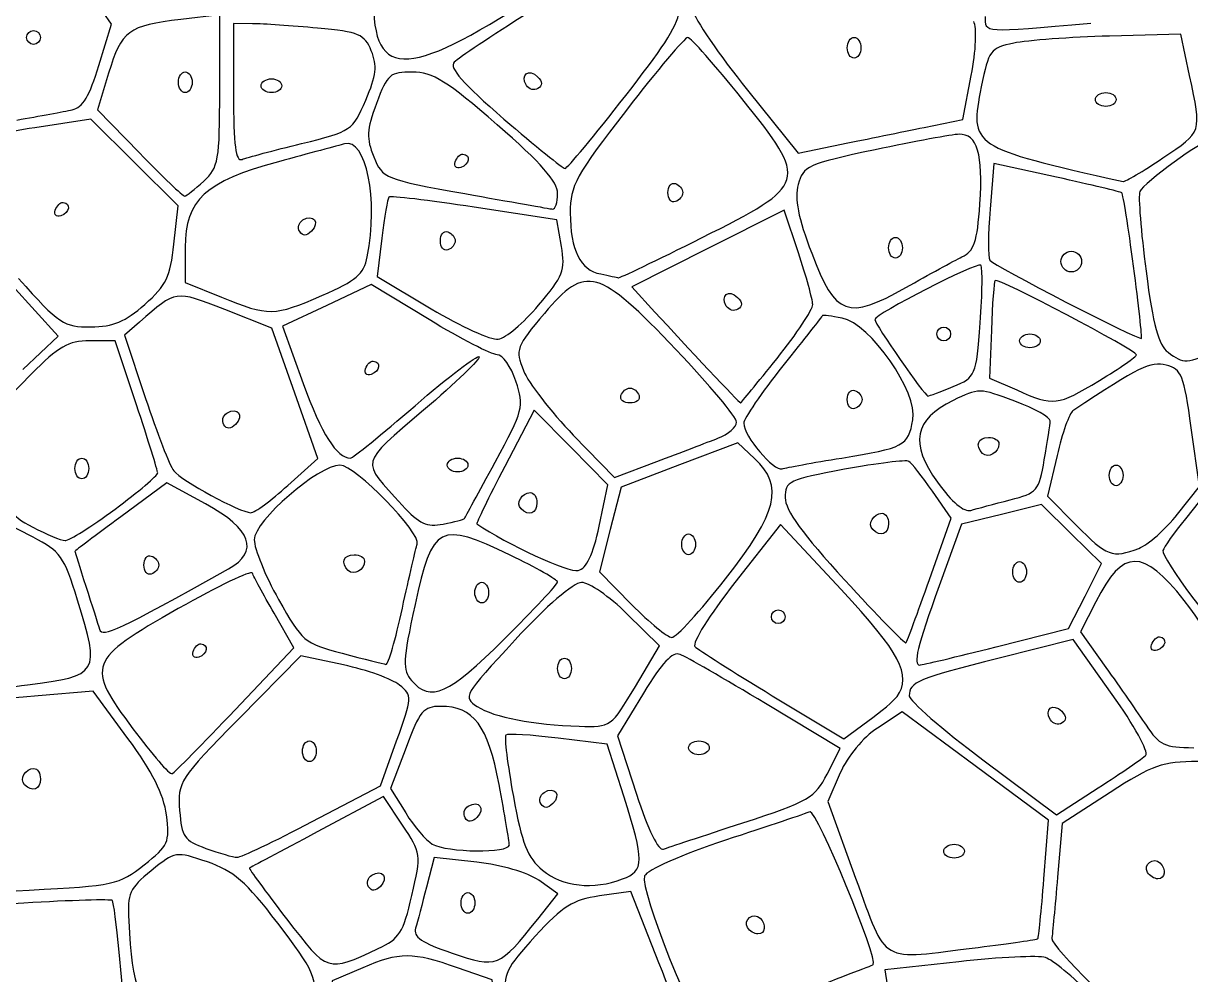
# Model space of a CAD drawing. Extents: x 1 to 601, y -4 to 449.
# Drawn here: x 191.8 to 318.7, y 111.7 to 215.2 of the extents above; entities that cross this region are included whole.
import ezdxf

# ---------------------------------------------------------------- set-up
doc = ezdxf.new("R2010")
doc.units = 0
doc.layers.get('0').update_dxf_attribs({"linetype": 'CONTINUOUS'})

msp = doc.modelspace()

# ---------------------------------------------------------------- linework, layer by layer
at = {"color": 7}
for points in [[(199.98891, 210.584902), (201.349725, 215.079352), (199.557345, 217.695165)], [(213.12597, 207.85803), (213.12597, 216.08055), (208.90185, 215.584088)], [(216.68847, 215.118697), (214.62597, 215.123947), (214.62597, 207.56145)], [(318.611917, 209.49903), (317.663317, 213.99903), (309.921105, 213.779333)], [(201.044595, 209.740785), (199.838227, 205.74903), (204.397935, 201.06153)], [(289.73553, 203.839545), (293.970082, 204.698018), (294.87093, 209.472338)], [(270.51627, 207.907898), (276.040762, 201.03933), (280.77087, 202.010205)], [(208.151123, 191.15718), (208.602795, 195.315337), (203.850465, 200.02542), (199.098143, 204.735502), (193.016033, 203.804437)], [(304.157438, 198.42024), (297.313905, 199.906912), (296.916285, 194.95341)], [(250.287945, 190.905157), (249.799193, 193.798095), (240.795248, 195.168727)], [(276.06528, 190.20423), (274.50459, 194.825685), (266.220368, 190.670993), (257.936137, 186.516293), (260.459362, 183.757665)], [(191.703952, 177.513232), (195.551872, 181.152435), (190.555087, 186.647677), (185.558295, 192.142927), (179.654632, 188.502563)], [(230.75184, 191.805892), (230.23296, 187.612755), (236.116965, 184.114215)], [(209.37597, 190.791022), (209.37597, 186.98865), (213.31347, 185.381317)], [(235.89864, 182.935837), (229.587998, 186.747645), (224.764448, 184.490437), (219.940898, 182.233223), (222.197948, 175.99113)], [(220.518863, 164.89053), (223.786755, 167.845515), (221.281523, 174.934883), (218.77629, 182.024243), (213.68022, 184.023615)], [(204.387248, 182.660692), (202.773525, 181.25118), (205.053383, 174.375105)], [(297.054, 181.787355), (296.865367, 176.584012), (299.808165, 175.284645)], [(204.064125, 173.684678), (201.752273, 180.62403), (198.973425, 180.62403)], [(192.618218, 176.993063), (189.041843, 173.362095), (189.565695, 167.581192)], [(254.400105, 160.487775), (255.351945, 164.973045), (251.336587, 169.038908), (247.321222, 173.104778), (244.123852, 166.964145)], [(251.585917, 170.381467), (256.069005, 165.763905), (260.659987, 167.504085)], [(317.29815, 161.77578), (319.692765, 164.799218), (318.803362, 171.156923)], [(271.307325, 167.821088), (269.488687, 169.52961), (263.131612, 167.130293), (256.774537, 164.730975), (255.60786, 160.115003), (254.44119, 155.49903), (257.942887, 151.93653)], [(304.199662, 168.160868), (303.175552, 163.755285), (306.306915, 160.564658)], [(211.564995, 162.908948), (207.37902, 165.179483), (202.377495, 161.5071)], [(290.317995, 154.679213), (292.66686, 161.359403), (290.646652, 164.274563)], [(325.819792, 161.762835), (320.388615, 164.051813), (318.157447, 161.275418)], [(297.563055, 147.351435), (305.454487, 149.32884), (307.245817, 152.86386), (309.037147, 156.398888), (305.768017, 159.607298), (302.498887, 162.815708), (298.156822, 161.755965), (293.814765, 160.696223), (291.385485, 153.97263)], [(192.819705, 159.277733), (189.583748, 160.928595), (185.042355, 157.634535)], [(280.721378, 153.57486), (274.120493, 160.650683), (269.14968, 154.335908)], [(308.423078, 152.236267), (306.76869, 148.973497), (309.51882, 145.111267)], [(214.792028, 140.502457), (221.196105, 147.255877), (219.042525, 151.002457)], [(258.333323, 143.04351), (260.965995, 147.46299), (257.45772, 150.91851)], [(310.21245, 142.170375), (305.948737, 148.166527), (297.8889, 146.1273)], [(226.590465, 145.381567), (221.937135, 146.36907), (215.23542, 139.558155)], [(203.140117, 137.396677), (199.35774, 142.544317), (193.395022, 142.024185)], [(259.214947, 142.314735), (256.386795, 137.659087), (258.445957, 131.3361)], [(279.198352, 133.515907), (280.611937, 136.28676), (272.48013, 141.18627)], [(273.23097, 142.034828), (281.00097, 137.330618), (283.62597, 139.250175)], [(302.771685, 122.13291), (303.274628, 128.49903), (295.308068, 134.3964), (287.341508, 140.29377), (284.661893, 138.5214)], [(257.06706, 131.12403), (255.278227, 136.74903), (249.933262, 137.417692)], [(223.182015, 128.340172), (230.61306, 132.24903), (232.362885, 137.12403)], [(233.387385, 136.404547), (231.715905, 131.935065), (233.354242, 129.28419)], [(296.127915, 135.055072), (304.12986, 129.070837), (308.690415, 132.014925)], [(280.616985, 133.64601), (279.2517, 130.542982), (282.29328, 122.20851)], [(233.014125, 127.969628), (230.953448, 131.08353), (223.727205, 127.228493)], [(309.963855, 131.504415), (304.754963, 128.1348), (304.256513, 122.316915)], [(241.101255, 123.928237), (236.45154, 124.439962), (235.619115, 121.2195)], [(247.723035, 117.75018), (249.904838, 120.50133), (247.8279, 121.958925)], [(260.894745, 112.999433), (257.829105, 120.749828), (254.415037, 120.261022)], [(191.826697, 119.48871), (182.433855, 118.946948), (181.59441, 116.403413)], [(186.194558, 104.964585), (191.634142, 96.0693), (197.16855, 102.416835), (202.702965, 108.764377), (202.191825, 114.131708)], [(293.511982, 113.105738), (285.460275, 112.216598), (287.32746, 100.33095), (289.194645, 88.445303), (291.472807, 88.154693)], [(228.67329, 112.448153), (225.346252, 111.022013), (224.813302, 105.14067)], [(243.386647, 105.73113), (242.75097, 111.12504), (239.00097, 112.441403)]]:
    msp.add_lwpolyline(points, dxfattribs=at)
for points in [[(192.12576, 213.62403)], [(281.37597, 212.49903)], [(208.62597, 208.74903)], [(217.62597, 208.37403)], [(246.477667, 208.411695)], [(257.288992, 207.31764)], [(308.37597, 206.87403)], [(289.73553, 203.839545)], [(222.03351, 202.087455)], [(238.73847, 200.08653)], [(315.698482, 200.518957)], [(211.390132, 198.004762)], [(249.87597, 196.64574)], [(261.87597, 196.74903)], [(195.23847, 194.83653)], [(221.82339, 192.50688)], [(265.542023, 191.831947)], [(237.12597, 191.49903)], [(285.87597, 190.74903)], [(293.856383, 189.75027)], [(304.62597, 189.24903)], [(312.51588, 188.75988)], [(224.24535, 185.561857)], [(204.97521, 184.589692)], [(247.810943, 184.505625)], [(268.227667, 184.411695)], [(291.12597, 181.37403)], [(300.12597, 180.62403)], [(273.74139, 178.72158)], [(228.98847, 177.58653)], [(292.910287, 175.662802)], [(308.804483, 176.31153)], [(256.769723, 174.68028)], [(281.37597, 174.24903)], [(213.57339, 171.50688)], [(267.31347, 170.040577)], [(280.773397, 167.885707)], [(296.10558, 168.394418)], [(197.37597, 166.74903)], [(237.87597, 167.12403)], [(309.87597, 165.99903)], [(220.518863, 164.89053)], [(299.104245, 163.335615)], [(201.735165, 162.322665)], [(239.755733, 161.319345)], [(245.896357, 162.35364)], [(254.400105, 160.487775)], [(284.146357, 160.10364)], [(263.37597, 158.49903)], [(313.090935, 158.063183)], [(204.87597, 156.24903)], [(214.084072, 155.835855)], [(227.10558, 155.644418)], [(299.37597, 155.49903)], [(268.137412, 154.741763)], [(290.317995, 154.679213)], [(240.87597, 153.24903)], [(232.992105, 151.56153)], [(273.12597, 150.62403)], [(244.04688, 148.168935)], [(297.563055, 147.351435)], [(314.48847, 147.58653)], [(210.23847, 146.83653)], [(249.87597, 144.99903)], [(192.222697, 143.217023)], [(258.333322, 143.04351)], [(286.801988, 141.959385)], [(214.792028, 140.502457)], [(303.477667, 139.411695)], [(222.12597, 135.99903)], [(264.12597, 136.37403)], [(313.86357, 135.566625)], [(191.896357, 132.35364)], [(248.07339, 130.25688)], [(223.182015, 128.340172)], [(239.82339, 128.75688)], [(270.017872, 128.206522)], [(244.62597, 125.808052)], [(291.87597, 125.12403)], [(204.892792, 123.637357)], [(256.952145, 122.105467)], [(314.033003, 122.822205)], [(229.32339, 121.25688)], [(239.37597, 119.49903)], [(247.723035, 117.75018)], [(270.533003, 116.822205)], [(230.36136, 114.533467)], [(295.6278, 114.668685)]]:
    msp.add_lwpolyline(points, close=True, dxfattribs=at)
for points in [[(230.041365, 221.067765), (229.030147, 209.475353), (232.0374, 208.525388), (244.743547, 216.423465)], [(257.288992, 207.31764), (264.774982, 216.950348), (264.86259, 217.846545), (258.493275, 219.63732)], [(246.716317, 216.326865), (242.718225, 213.809055), (239.081107, 211.382197), (238.633837, 210.933855)], [(264.510547, 216.69384), (264.77523, 215.63928), (267.477802, 211.68561), (270.51627, 207.907898)], [(296.37597, 215.899035), (296.37597, 214.11021), (296.033182, 214.131293), (307.871902, 215.191823)], [(208.90185, 215.584088), (203.180887, 214.911705), (202.44105, 214.361498), (201.044595, 209.740785)], [(223.765552, 214.639717), (221.007532, 214.900222), (217.822845, 215.115765), (216.68847, 215.118697)], [(229.611225, 212.159625), (228.860962, 213.970928), (228.292417, 214.212135), (223.765552, 214.639717)], [(294.87093, 209.472338), (295.385775, 212.20089), (295.499512, 214.726868), (295.136377, 215.367338)], [(192.12576, 213.62403), (192.12576, 214.03653), (192.46326, 214.37403), (192.87576, 214.37403)], [(192.87576, 212.87403), (192.46326, 212.87403), (192.12576, 213.21153), (192.12576, 213.62403)], [(192.87576, 214.37403), (193.28826, 214.37403), (193.62576, 214.03653), (193.62576, 213.62403)], [(193.62576, 213.62403), (193.62576, 213.21153), (193.28826, 212.87403), (192.87576, 212.87403)], [(264.036375, 213.62403), (263.727233, 213.62403), (260.724045, 210.072525), (257.362628, 205.731802)], [(269.906333, 206.994997), (266.987003, 210.640965), (264.345525, 213.62403), (264.036375, 213.62403)], [(281.37597, 212.49903), (281.37597, 213.11778), (281.71347, 213.62403), (282.12597, 213.62403)], [(282.12597, 213.62403), (282.53847, 213.62403), (282.87597, 213.11778), (282.87597, 212.49903)], [(309.921105, 213.779333), (305.662882, 213.658508), (300.968865, 213.308235), (299.489955, 213.000968)], [(229.004182, 206.798145), (230.165295, 209.506905), (230.282227, 210.539685), (229.611225, 212.159625)], [(282.12597, 211.37403), (281.71347, 211.37403), (281.37597, 211.88028), (281.37597, 212.49903)], [(282.87597, 212.49903), (282.87597, 211.88028), (282.53847, 211.37403), (282.12597, 211.37403)], [(299.489955, 213.000968), (296.93589, 212.470305), (296.758987, 212.232435), (295.96287, 208.258245)], [(238.633837, 210.933855), (238.04898, 210.347587), (239.565945, 208.611075), (244.035795, 204.750068)], [(197.064427, 205.752187), (198.22587, 206.003437), (198.978157, 207.246593), (199.98891, 210.584902)], [(208.62597, 208.74903), (208.62597, 209.36778), (208.96347, 209.87403), (209.37597, 209.87403)], [(209.37597, 209.87403), (209.78847, 209.87403), (210.12597, 209.36778), (210.12597, 208.74903)], [(234.100245, 209.85495), (231.632722, 209.872725), (231.361815, 209.637398), (230.180543, 206.450145)], [(243.31347, 204.126668), (237.830107, 208.89705), (236.315085, 209.839013), (234.100245, 209.85495)], [(246.47769, 208.411695), (245.765032, 209.564805), (246.741202, 210.308797), (247.70382, 209.34618)], [(315.698482, 200.518957), (320.033715, 203.438475), (319.946287, 203.169), (318.611917, 209.49903)], [(209.37597, 207.62403), (208.96347, 207.62403), (208.62597, 208.13028), (208.62597, 208.74903)], [(210.12597, 208.74903), (210.12597, 208.13028), (209.78847, 207.62403), (209.37597, 207.62403)], [(217.62597, 208.37403), (217.62597, 208.78653), (218.13222, 209.12403), (218.75097, 209.12403)], [(218.75097, 207.62403), (218.13222, 207.62403), (217.62597, 207.96153), (217.62597, 208.37403)], [(218.75097, 209.12403), (219.36972, 209.12403), (219.87597, 208.78653), (219.87597, 208.37403)], [(219.87597, 208.37403), (219.87597, 207.96153), (219.36972, 207.62403), (218.75097, 207.62403)], [(247.74312, 208.07145), (247.32318, 207.811912), (246.753727, 207.965025), (246.477667, 208.411695)], [(247.70382, 209.34618), (248.242455, 208.807545), (248.255392, 208.38804), (247.74312, 208.07145)], [(295.96287, 208.258245), (294.662152, 201.765083), (294.79227, 201.678202), (311.385982, 197.960295)], [(211.390132, 198.004762), (212.999865, 199.517033), (213.12597, 200.232847), (213.12597, 207.85803)], [(214.62597, 207.56145), (214.62597, 201.816), (214.851225, 200.087002), (215.56347, 200.365417)], [(250.683315, 199.377743), (250.92111, 199.375493), (253.89366, 202.948657), (257.288992, 207.31764)], [(265.542023, 191.831947), (277.140293, 197.645985), (277.206878, 197.877322), (269.906333, 206.994997)], [(308.37597, 206.87403), (308.37597, 207.28653), (308.88222, 207.62403), (309.50097, 207.62403)], [(309.50097, 207.62403), (310.11972, 207.62403), (310.62597, 207.28653), (310.62597, 206.87403)], [(191.050515, 204.64398), (193.498147, 205.067453), (196.20441, 205.566143), (197.064427, 205.752187)], [(222.03351, 202.087538), (227.465077, 203.418368), (227.592292, 203.50434), (229.004182, 206.798145)], [(230.180543, 206.450145), (229.099155, 203.532435), (229.054905, 202.673145), (229.881203, 200.637645)], [(257.362628, 205.731802), (251.84181, 198.60255), (251.250968, 197.521492), (251.250968, 194.54928)], [(309.50097, 206.12403), (308.88222, 206.12403), (308.37597, 206.46153), (308.37597, 206.87403)], [(310.62597, 206.87403), (310.62597, 206.46153), (310.11972, 206.12403), (309.50097, 206.12403)], [(244.035795, 204.750068), (247.454137, 201.797332), (250.445527, 199.379783), (250.683315, 199.377743)], [(193.016033, 203.804437), (189.670875, 203.292352), (186.65229, 202.676647), (186.30807, 202.436205)], [(249.87597, 196.64574), (249.87597, 197.93805), (248.10024, 199.9623), (243.31347, 204.126668)], [(280.77087, 202.010205), (283.372425, 202.544183), (287.406517, 203.36739), (289.73553, 203.839545)], [(215.56347, 200.365417), (216.079095, 200.566972), (218.99061, 201.341887), (222.03351, 202.087455)], [(226.688175, 202.060605), (226.03521, 201.876375), (222.80097, 200.994967), (219.50097, 200.101927)], [(229.169783, 189.780607), (230.41317, 195.997537), (229.053075, 202.727865), (226.688175, 202.060605)], [(293.537085, 203.097352), (292.829723, 203.082652), (288.729915, 202.323307), (284.4264, 201.409852)], [(295.807823, 195.519517), (296.185043, 200.947867), (295.52856, 203.138662), (293.537085, 203.097352)], [(320.664, 202.258822), (320.35287, 202.701442), (313.543785, 197.783332), (313.197083, 196.865572)], [(204.397935, 201.06153), (206.90577, 198.483405), (209.114385, 196.37403), (209.305965, 196.37403)], [(229.881203, 200.637645), (230.833613, 198.29148), (231.009907, 198.22044), (239.800905, 196.640513)], [(238.73847, 200.08653), (238.90347, 200.58153), (239.283157, 200.961217), (239.58222, 200.93028)], [(239.58222, 200.93028), (240.478995, 200.837513), (240.305325, 199.808812), (239.33847, 199.48653)], [(284.4264, 201.409852), (277.03011, 199.839937), (276.570923, 199.632742), (276.037155, 197.62443)], [(219.50097, 200.101927), (211.52709, 197.944042), (209.37597, 195.96588), (209.37597, 190.791022)], [(239.33847, 199.48653), (238.84347, 199.32153), (238.57347, 199.59153), (238.73847, 200.08653)], [(311.385982, 197.960295), (311.597737, 197.91282), (313.538362, 199.06425), (315.698482, 200.518957)], [(311.253, 196.714267), (311.114385, 196.834882), (307.92138, 197.602567), (304.157438, 198.42024)], [(209.305965, 196.37403), (209.497545, 196.37403), (210.43542, 197.10786), (211.390132, 198.004762)], [(261.87597, 196.74903), (261.87597, 197.436532), (262.238783, 197.878095), (262.68222, 197.730277)], [(262.68222, 197.730277), (263.125658, 197.582467), (263.48847, 197.140905), (263.48847, 196.74903)], [(276.037155, 197.62443), (275.62773, 196.083967), (276.033405, 194.029507), (277.513343, 190.151962)], [(313.197083, 196.865572), (313.017045, 196.38897), (313.32471, 192.48927), (313.88079, 188.19957)], [(195.23847, 194.83653), (195.40347, 195.33153), (195.783158, 195.711217), (196.08222, 195.68028)], [(196.08222, 195.68028), (196.978995, 195.587512), (196.805325, 194.558812), (195.83847, 194.23653)], [(231.531015, 196.269195), (231.387855, 196.120605), (231.03723, 194.11212), (230.75184, 191.805892)], [(240.795248, 195.168727), (235.843073, 195.922575), (231.674175, 196.417785), (231.531015, 196.269195)], [(239.800905, 196.640513), (244.72344, 195.755828), (249.004095, 194.996453), (249.31347, 194.953013)], [(249.31347, 194.953013), (249.622845, 194.909588), (249.87597, 195.671303), (249.87597, 196.64574)], [(262.68222, 195.767782), (262.238783, 195.619965), (261.87597, 196.061527), (261.87597, 196.74903)], [(263.48847, 196.74903), (263.48847, 196.357155), (263.125658, 195.915592), (262.68222, 195.767782)], [(312.515888, 188.75988), (311.95992, 193.014172), (311.391623, 196.593652), (311.253, 196.714267)], [(195.83847, 194.23653), (195.34347, 194.07153), (195.07347, 194.34153), (195.23847, 194.83653)], [(222.163635, 193.77231), (223.316745, 194.484967), (224.060738, 193.508797), (223.09812, 192.54618)], [(251.250968, 194.54928), (251.250968, 190.511602), (252.336855, 188.33196), (254.561828, 187.903545)], [(293.856383, 189.75027), (295.194248, 190.408387), (295.519463, 191.36985), (295.807823, 195.519517)], [(296.916285, 194.95341), (296.6976, 192.228982), (296.681498, 189.736432), (296.88051, 189.41442)], [(221.82339, 192.506857), (221.563853, 192.926797), (221.716965, 193.49625), (222.163635, 193.77231)], [(223.09812, 192.54618), (222.559485, 192.007545), (222.13998, 191.994607), (221.82339, 192.50688)], [(237.12597, 191.49903), (237.12597, 192.186532), (237.488783, 192.628095), (237.93222, 192.480277)], [(237.93222, 192.480277), (238.375658, 192.332467), (238.73847, 191.890905), (238.73847, 191.49903)], [(256.450005, 187.476165), (256.559468, 187.41999), (260.650883, 189.380092), (265.542023, 191.831947)], [(285.87597, 190.74903), (285.87597, 191.36778), (286.21347, 191.87403), (286.62597, 191.87403)], [(286.62597, 191.87403), (287.03847, 191.87403), (287.37597, 191.36778), (287.37597, 190.74903)], [(204.97521, 184.589692), (207.311423, 186.655852), (207.763793, 187.591305), (208.151123, 191.15718)], [(237.93222, 190.517782), (237.488783, 190.369965), (237.12597, 190.811527), (237.12597, 191.49903)], [(238.73847, 191.49903), (238.73847, 191.107155), (238.375658, 190.665592), (237.93222, 190.517782)], [(247.810943, 184.505625), (250.48656, 187.669162), (250.728893, 188.29524), (250.287945, 190.905157)], [(286.62597, 189.62403), (286.21347, 189.62403), (285.87597, 190.13028), (285.87597, 190.74903)], [(287.37597, 190.74903), (287.37597, 190.13028), (287.03847, 189.62403), (286.62597, 189.62403)], [(224.24535, 185.561857), (228.008385, 187.193842), (228.785595, 187.85967), (229.169783, 189.780607)], [(277.62597, 184.575952), (277.62597, 185.1297), (276.923662, 187.662427), (276.06528, 190.20423)], [(277.513343, 190.151962), (280.11951, 183.322755), (281.406098, 182.85462), (287.75097, 186.426937)], [(295.903087, 188.84688), (295.511753, 189.238252), (284.37597, 183.527362), (284.37597, 182.935275)], [(287.75097, 186.426937), (290.22597, 187.820415), (292.973408, 189.315915), (293.856383, 189.75027)], [(296.88051, 189.41442), (297.2322, 188.845372), (313.113173, 180.65643), (313.38885, 180.90198)], [(304.62597, 189.24903), (304.62597, 189.86778), (305.13222, 190.37403), (305.75097, 190.37403)], [(305.75097, 188.12403), (305.13222, 188.12403), (304.62597, 188.63028), (304.62597, 189.24903)], [(305.75097, 190.37403), (306.36972, 190.37403), (306.87597, 189.86778), (306.87597, 189.24903)], [(306.87597, 189.24903), (306.87597, 188.63028), (306.36972, 188.12403), (305.75097, 188.12403)], [(262.786612, 179.640742), (254.316802, 188.571997), (252.94212, 188.952922), (248.4417, 183.615697)], [(295.841212, 182.582782), (296.085855, 185.81745), (296.11371, 188.636287), (295.903087, 188.84688)], [(313.38885, 180.90198), (313.464683, 180.969555), (313.071848, 184.505587), (312.51588, 188.75988)], [(313.88079, 188.19957), (314.649548, 182.269252), (315.22386, 180.157327), (316.277258, 179.38707)], [(191.236043, 187.403662), (195.689775, 182.437725), (196.157678, 182.125702), (199.111043, 182.152192)], [(254.561828, 187.903545), (255.490853, 187.724662), (256.340535, 187.53234), (256.450005, 187.476165)], [(297.460567, 187.208625), (297.340702, 187.088768), (297.157755, 184.649197), (297.054, 181.787355)], [(312.839317, 179.12403), (312.846817, 179.584605), (297.76494, 187.512997), (297.460567, 187.208625)], [(213.68022, 184.023615), (208.23249, 186.160965), (208.42734, 186.18954), (204.387248, 182.660692)], [(213.31347, 185.381317), (218.472833, 183.275212), (218.99259, 183.2838), (224.24535, 185.561857)], [(268.22769, 184.411695), (267.515032, 185.564805), (268.491202, 186.308797), (269.45382, 185.34618)], [(199.111043, 182.152192), (201.557153, 182.174092), (202.852935, 182.712735), (204.97521, 184.589692)], [(236.116965, 184.114215), (239.35317, 182.190015), (242.640915, 180.701932), (243.423068, 180.807352)], [(243.423068, 180.807352), (244.205228, 180.912772), (246.179767, 182.577), (247.810943, 184.505625)], [(269.49312, 184.07145), (269.07318, 183.811912), (268.503727, 183.965025), (268.227667, 184.411695)], [(269.45382, 185.34618), (269.992455, 184.807545), (270.005392, 184.38804), (269.49312, 184.07145)], [(273.74139, 178.72158), (275.877907, 181.387732), (277.62597, 184.022198), (277.62597, 184.575952)], [(243.297585, 179.12403), (242.699018, 179.12403), (239.369498, 180.83934), (235.89864, 182.935837)], [(248.4417, 183.615697), (245.360587, 179.961675), (245.264242, 179.698785), (246.16368, 177.399675)], [(260.459362, 183.757665), (263.80314, 180.101925), (269.673563, 173.87403), (269.77569, 173.87403)], [(278.692395, 183.370305), (278.660145, 183.30363), (276.719558, 180.849202), (274.379895, 177.916087)], [(280.816613, 183.09477), (279.680513, 183.313012), (278.724615, 183.437002), (278.692395, 183.370305)], [(288.52293, 172.036312), (289.090995, 175.032307), (283.88298, 182.505727), (280.816613, 183.09477)], [(284.37597, 182.935275), (284.37597, 182.464207), (289.82247, 174.62403), (290.149725, 174.62403)], [(291.12597, 181.37403), (291.12597, 181.78653), (291.46347, 182.12403), (291.87597, 182.12403)], [(291.87597, 182.12403), (292.28847, 182.12403), (292.62597, 181.78653), (292.62597, 181.37403)], [(292.910287, 175.662802), (295.360313, 176.686492), (295.402883, 176.786992), (295.841212, 182.582782)], [(198.973425, 180.62403), (196.643438, 180.62403), (195.616905, 180.03753), (192.618218, 176.993063)], [(291.87597, 180.62403), (291.46347, 180.62403), (291.12597, 180.96153), (291.12597, 181.37403)], [(292.62597, 181.37403), (292.62597, 180.96153), (292.28847, 180.62403), (291.87597, 180.62403)], [(300.12597, 180.62403), (300.12597, 181.03653), (300.63222, 181.37403), (301.25097, 181.37403)], [(301.25097, 179.87403), (300.63222, 179.87403), (300.12597, 180.21153), (300.12597, 180.62403)], [(301.25097, 181.37403), (301.86972, 181.37403), (302.37597, 181.03653), (302.37597, 180.62403)], [(302.37597, 180.62403), (302.37597, 180.21153), (301.86972, 179.87403), (301.25097, 179.87403)], [(234.369675, 173.576235), (238.00071, 176.71245), (241.138058, 179.11194), (241.341563, 178.908435)], [(245.33817, 176.238563), (244.814415, 177.82557), (243.896145, 179.12403), (243.297585, 179.12403)], [(269.349112, 171.792967), (269.334337, 172.3188), (266.381212, 175.850302), (262.786612, 179.640742)], [(308.804483, 176.31153), (311.020402, 177.652155), (312.836077, 178.91778), (312.839317, 179.12403)], [(316.277258, 179.38707), (318.042848, 178.096035), (318.114833, 178.101075), (322.059698, 179.79204)], [(228.98847, 177.58653), (229.15347, 178.08153), (229.533158, 178.461217), (229.83222, 178.43028)], [(229.83222, 178.43028), (230.728995, 178.337513), (230.555325, 177.308812), (229.58847, 176.98653)], [(241.341563, 178.908435), (241.545068, 178.70493), (238.82835, 176.083372), (235.304415, 173.08275)], [(269.77569, 173.87403), (269.820315, 173.87403), (271.604865, 176.055428), (273.74139, 178.72158)], [(274.379895, 177.916087), (272.04024, 174.982972), (270.12597, 172.1676), (270.12597, 171.659707)], [(316.073392, 177.976583), (314.355593, 178.40772), (313.162987, 177.82659), (305.927557, 173.032733)], [(318.803362, 171.156923), (317.993617, 176.945265), (317.749132, 177.555998), (316.073392, 177.976583)], [(229.58847, 176.98653), (229.09347, 176.82153), (228.82347, 177.09153), (228.98847, 177.58653)], [(246.16368, 177.399675), (246.68022, 176.079322), (249.120225, 172.921125), (251.585917, 170.381467)], [(222.197948, 175.99113), (224.168985, 170.540025), (225.857925, 167.87403), (227.340225, 167.87403)], [(243.080168, 167.426063), (246.168555, 173.12802), (246.254302, 173.462662), (245.33817, 176.238563)], [(256.769723, 174.68028), (256.917532, 175.123717), (257.359095, 175.48653), (257.75097, 175.48653)], [(257.75097, 175.48653), (258.142845, 175.48653), (258.584407, 175.123717), (258.732217, 174.68028)], [(281.37597, 174.24903), (281.37597, 174.936532), (281.738782, 175.378095), (282.18222, 175.230277)], [(282.18222, 175.230277), (282.625657, 175.082467), (282.98847, 174.640905), (282.98847, 174.24903)], [(290.149725, 174.62403), (290.300655, 174.62403), (291.54291, 175.091475), (292.910287, 175.662802)], [(299.60856, 174.06165), (295.795823, 175.510373), (295.658482, 175.512075), (292.899405, 174.14484)], [(299.808165, 175.284645), (303.849607, 173.500177), (304.229212, 173.543513), (308.804483, 176.31153)], [(205.053383, 174.375105), (206.307308, 170.59326), (207.686288, 167.052023), (208.117793, 166.505678)], [(257.75097, 173.87403), (257.063468, 173.87403), (256.621905, 174.236842), (256.769723, 174.68028)], [(258.732217, 174.68028), (258.880035, 174.236842), (258.438472, 173.87403), (257.75097, 173.87403)], [(282.18222, 173.267782), (281.738782, 173.119965), (281.37597, 173.561527), (281.37597, 174.24903)], [(282.98847, 174.24903), (282.98847, 173.857155), (282.625657, 173.415592), (282.18222, 173.267782)], [(292.899405, 174.14484), (288.629925, 172.029143), (288.148298, 169.507515), (291.201608, 165.255855)], [(303.463845, 171.91584), (303.484245, 172.282582), (301.749383, 173.2482), (299.60856, 174.06165)], [(206.37597, 166.258312), (206.37597, 166.526168), (205.335638, 169.868032), (204.064125, 173.684678)], [(213.57339, 171.506858), (213.313853, 171.926798), (213.466965, 172.49625), (213.913635, 172.77231)], [(213.913635, 172.77231), (215.066745, 173.484968), (215.810738, 172.508798), (214.84812, 171.54618)], [(227.340225, 167.87403), (227.575388, 167.87403), (230.73864, 170.44002), (234.369675, 173.576235)], [(235.304415, 173.08275), (228.271013, 167.09382), (228.410528, 167.70861), (232.96185, 162.76017)], [(305.927557, 173.032733), (305.540475, 172.776277), (304.762927, 170.58393), (304.199662, 168.160868)], [(214.84812, 171.54618), (214.309485, 171.007545), (213.88998, 170.994608), (213.57339, 171.50688)], [(267.31347, 170.040577), (268.447845, 170.478555), (269.363887, 171.267135), (269.349112, 171.792967)], [(270.12597, 171.659707), (270.12597, 170.276212), (273.38226, 166.415678), (274.299217, 166.712063)], [(280.773397, 167.885707), (287.578192, 168.983437), (287.985442, 169.20156), (288.52293, 172.036312)], [(302.81712, 167.692763), (303.1524, 169.64871), (303.44343, 171.549098), (303.463845, 171.91584)], [(260.659987, 167.504085), (263.185027, 168.461175), (266.179095, 169.6026), (267.31347, 170.040577)], [(296.10558, 168.394418), (295.260945, 169.23906), (295.591163, 170.12403), (296.75097, 170.12403)], [(297.87597, 169.418295), (297.87597, 168.47256), (296.704778, 167.79522), (296.10558, 168.394418)], [(296.75097, 170.12403), (297.36972, 170.12403), (297.87597, 169.80645), (297.87597, 169.418295)], [(197.37597, 166.74903), (197.37597, 167.36778), (197.71347, 167.87403), (198.12597, 167.87403)], [(198.12597, 167.87403), (198.53847, 167.87403), (198.87597, 167.36778), (198.87597, 166.74903)], [(237.87597, 167.12403), (237.87597, 167.53653), (238.38222, 167.87403), (239.00097, 167.87403)], [(239.00097, 167.87403), (239.61972, 167.87403), (240.12597, 167.53653), (240.12597, 167.12403)], [(268.137412, 154.741763), (273.826695, 162.003953), (274.50783, 164.814368), (271.307325, 167.821088)], [(274.299217, 166.712063), (274.738252, 166.853977), (277.651635, 167.382112), (280.773397, 167.885707)], [(288.086355, 167.52351), (287.78931, 167.707103), (284.639197, 167.318055), (281.086117, 166.658978)], [(299.104245, 163.335615), (302.054813, 164.097075), (302.23752, 164.311485), (302.81712, 167.692763)], [(189.565695, 167.581192), (190.08054, 161.89971), (190.136078, 161.775697), (192.795263, 160.37031)], [(198.12597, 165.62403), (197.71347, 165.62403), (197.37597, 166.13028), (197.37597, 166.74903)], [(198.87597, 166.74903), (198.87597, 166.13028), (198.53847, 165.62403), (198.12597, 165.62403)], [(208.117793, 166.505678), (208.992368, 165.39834), (215.330535, 161.946203), (216.50097, 161.939708)], [(226.205662, 167.11923), (223.853265, 167.11143), (216.87984, 161.03856), (216.877755, 158.99589)], [(234.615577, 158.51646), (235.07034, 159.718448), (227.83023, 167.124593), (226.205662, 167.11923)], [(239.00097, 166.37403), (238.38222, 166.37403), (237.87597, 166.71153), (237.87597, 167.12403)], [(240.12597, 167.12403), (240.12597, 166.71153), (239.61972, 166.37403), (239.00097, 166.37403)], [(239.755733, 161.319345), (239.818508, 161.418173), (241.314503, 164.166195), (243.080168, 167.426063)], [(244.123852, 166.964145), (242.365297, 163.586798), (240.999495, 160.773998), (241.08873, 160.71348)], [(281.086117, 166.658978), (274.994437, 165.528998), (274.62597, 165.35262), (274.62597, 163.56672)], [(290.646652, 164.274563), (289.535542, 165.877898), (288.383407, 167.339925), (288.086355, 167.52351)], [(309.87597, 165.99903), (309.87597, 166.61778), (310.21347, 167.12403), (310.62597, 167.12403)], [(310.62597, 167.12403), (311.03847, 167.12403), (311.37597, 166.61778), (311.37597, 165.99903)], [(201.735165, 162.322665), (204.28761, 164.219423), (206.37597, 165.990458), (206.37597, 166.258312)], [(291.201608, 165.255855), (292.769693, 163.072335), (294.063787, 161.978505), (294.821565, 162.196095)], [(310.62597, 164.87403), (310.21347, 164.87403), (309.87597, 165.38028), (309.87597, 165.99903)], [(311.37597, 165.99903), (311.37597, 165.38028), (311.03847, 164.87403), (310.62597, 164.87403)], [(216.50097, 161.939708), (216.91347, 161.937458), (218.721518, 163.265295), (220.518863, 164.89053)], [(245.896357, 162.35364), (245.29716, 162.952838), (245.9745, 164.12403), (246.920235, 164.12403)], [(246.920235, 164.12403), (247.30839, 164.12403), (247.62597, 163.61778), (247.62597, 162.99903)], [(214.084072, 155.835855), (217.471072, 157.727108), (216.59781, 160.179068), (211.564995, 162.908948)], [(232.96185, 162.76017), (234.855023, 160.70181), (235.630695, 160.346407), (237.44628, 160.705485)], [(247.62597, 162.99903), (247.62597, 161.839223), (246.741, 161.509005), (245.896357, 162.35364)], [(274.62597, 163.56672), (274.62597, 162.232485), (276.538815, 159.588938), (281.098815, 154.62126)], [(294.821565, 162.196095), (295.47024, 162.382358), (297.397447, 162.89514), (299.104245, 163.335615)], [(196.297665, 158.90718), (196.735845, 158.888955), (199.18272, 160.425915), (201.735165, 162.322665)], [(202.377495, 161.5071), (199.626652, 159.487298), (197.37597, 157.791195), (197.37597, 157.737983)], [(237.44628, 160.705485), (238.653705, 160.944277), (239.692958, 161.220518), (239.755733, 161.319345)], [(284.146357, 160.10364), (283.54716, 160.702838), (284.2245, 161.87403), (285.170235, 161.87403)], [(285.170235, 161.87403), (285.55839, 161.87403), (285.87597, 161.36778), (285.87597, 160.74903)], [(313.090935, 158.063183), (314.087865, 158.442218), (315.98112, 160.112887), (317.29815, 161.77578)], [(318.157447, 161.275418), (316.930305, 159.748403), (315.830587, 158.195993), (315.713625, 157.82562)], [(192.795263, 160.37031), (194.283398, 159.583815), (195.859485, 158.925405), (196.297665, 158.90718)], [(244.712512, 157.332165), (237.043995, 161.041958), (236.244142, 160.626038), (234.368175, 151.953165)], [(241.08873, 160.71348), (244.33788, 158.509808), (251.12412, 155.394728), (252.112575, 155.653215)], [(252.112575, 155.653215), (253.05291, 155.899118), (253.73001, 157.330125), (254.400105, 160.487775)], [(285.87597, 160.74903), (285.87597, 159.589223), (284.991, 159.259005), (284.146357, 160.10364)], [(306.306915, 160.564658), (309.62211, 157.186725), (310.212795, 156.968918), (313.090935, 158.063183)], [(197.666512, 152.43795), (196.184782, 157.210973), (195.796305, 157.759185), (192.819705, 159.277733)], [(216.877755, 158.99589), (216.877005, 158.031668), (218.0673, 155.112465), (219.523365, 152.508765)], [(263.37597, 158.49903), (263.37597, 159.11778), (263.71347, 159.62403), (264.12597, 159.62403)], [(264.12597, 159.62403), (264.53847, 159.62403), (264.87597, 159.11778), (264.87597, 158.49903)], [(197.37597, 157.737983), (197.37597, 157.684733), (197.911035, 155.977995), (198.564997, 153.945135)], [(232.992105, 151.56153), (233.72532, 154.964655), (234.45588, 158.094375), (234.615577, 158.51646)], [(264.12597, 157.37403), (263.71347, 157.37403), (263.37597, 157.88028), (263.37597, 158.49903)], [(264.87597, 158.49903), (264.87597, 157.88028), (264.53847, 157.37403), (264.12597, 157.37403)], [(318.034245, 152.382727), (313.509195, 158.112757), (311.386365, 158.08041), (308.423078, 152.236267)], [(315.713625, 157.82562), (315.481717, 157.09125), (321.935692, 148.454813), (322.753777, 148.40478)], [(204.87597, 156.24903), (204.87597, 156.936533), (205.238782, 157.378095), (205.68222, 157.230278)], [(205.68222, 155.267783), (205.238782, 155.119965), (204.87597, 155.561528), (204.87597, 156.24903)], [(205.68222, 157.230278), (206.125657, 157.082468), (206.48847, 156.640905), (206.48847, 156.24903)], [(206.48847, 156.24903), (206.48847, 155.857155), (206.125657, 155.415593), (205.68222, 155.267783)], [(227.10558, 155.644418), (226.260945, 156.48906), (226.591162, 157.37403), (227.75097, 157.37403)], [(228.87597, 156.668295), (228.87597, 155.72256), (227.704777, 155.04522), (227.10558, 155.644418)], [(227.75097, 157.37403), (228.36972, 157.37403), (228.87597, 157.05645), (228.87597, 156.668295)], [(249.87597, 154.399043), (249.87597, 154.638405), (247.552417, 155.958308), (244.712512, 157.332165)], [(299.37597, 155.49903), (299.37597, 156.11778), (299.71347, 156.62403), (300.12597, 156.62403)], [(300.12597, 156.62403), (300.53847, 156.62403), (300.87597, 156.11778), (300.87597, 155.49903)], [(200.062215, 149.257455), (200.35314, 148.321403), (202.064317, 149.12421), (214.084072, 155.835855)], [(216.679928, 155.356635), (216.56496, 155.69082), (212.939378, 153.96201), (208.623075, 151.514842)], [(219.042525, 151.002457), (217.858058, 153.063067), (216.794888, 155.02245), (216.679928, 155.356635)], [(300.12597, 154.37403), (299.71347, 154.37403), (299.37597, 154.88028), (299.37597, 155.49903)], [(300.87597, 155.49903), (300.87597, 154.88028), (300.53847, 154.37403), (300.12597, 154.37403)], [(198.564997, 153.945135), (199.218967, 151.912275), (199.892715, 149.802825), (200.062215, 149.257455)], [(240.87597, 153.24903), (240.87597, 153.86778), (241.21347, 154.37403), (241.62597, 154.37403)], [(241.62597, 154.37403), (242.03847, 154.37403), (242.37597, 153.86778), (242.37597, 153.24903)], [(244.04688, 148.168935), (247.252875, 151.356135), (249.87597, 154.15968), (249.87597, 154.399043)], [(252.475207, 154.349715), (251.609302, 154.335465), (248.630377, 151.761863), (245.256075, 148.11291)], [(257.45772, 150.91851), (255.528172, 152.819048), (253.28604, 154.363088), (252.475207, 154.349715)], [(262.296712, 148.37403), (262.765387, 148.37403), (265.393702, 151.23951), (268.137412, 154.741763)], [(269.14968, 154.335908), (266.399025, 150.84156), (264.46518, 147.73482), (264.819915, 147.380085)], [(281.098815, 154.62126), (284.658885, 150.742913), (287.661097, 147.666315), (287.770402, 147.78438)], [(287.770402, 147.78438), (287.879707, 147.902438), (289.026127, 151.005113), (290.317995, 154.679213)], [(291.385485, 153.97263), (288.98007, 147.315068), (288.503377, 145.37403), (289.2738, 145.37403)], [(192.222697, 143.217023), (200.00811, 144.21546), (200.14638, 144.449678), (197.666512, 152.43795)], [(219.523365, 152.508765), (222.075652, 147.94485), (222.324892, 147.734325), (226.460865, 146.648843)], [(241.62597, 152.12403), (241.21347, 152.12403), (240.87597, 152.63028), (240.87597, 153.24903)], [(242.37597, 153.24903), (242.37597, 152.63028), (242.03847, 152.12403), (241.62597, 152.12403)], [(286.801988, 141.959385), (288.412178, 144.266903), (287.143193, 146.690977), (280.721378, 153.57486)], [(322.608075, 139.56153), (322.578, 144.914768), (321.462645, 148.041375), (318.034245, 152.382727)], [(208.623075, 151.514842), (198.732735, 145.907407), (198.526448, 145.360095), (203.691885, 138.431348)], [(231.204982, 145.448468), (231.454687, 145.407518), (232.25889, 148.158405), (232.992105, 151.56153)], [(234.368175, 151.953165), (233.027775, 145.756297), (232.98618, 144.85611), (233.986215, 143.68653)], [(257.942887, 151.93653), (259.86882, 149.977155), (261.828045, 148.37403), (262.296712, 148.37403)], [(273.12597, 150.62403), (273.12597, 151.03653), (273.46347, 151.37403), (273.87597, 151.37403)], [(273.87597, 151.37403), (274.28847, 151.37403), (274.62597, 151.03653), (274.62597, 150.62403)], [(273.87597, 149.87403), (273.46347, 149.87403), (273.12597, 150.21153), (273.12597, 150.62403)], [(274.62597, 150.62403), (274.62597, 150.21153), (274.28847, 149.87403), (273.87597, 149.87403)], [(210.23847, 146.83653), (210.40347, 147.33153), (210.783158, 147.711217), (211.08222, 147.68028)], [(211.08222, 147.68028), (211.978995, 147.587513), (211.805325, 146.558812), (210.83847, 146.23653)], [(233.986215, 143.68653), (236.032125, 141.29376), (238.023697, 142.181085), (244.04688, 148.168935)], [(245.256075, 148.11291), (239.637285, 142.036785), (239.546737, 141.877718), (241.131075, 140.866523)], [(264.819915, 147.380085), (265.17249, 147.02751), (268.957463, 144.62214), (273.23097, 142.034828)], [(289.2738, 145.37403), (289.492605, 145.37403), (293.222775, 146.26386), (297.563055, 147.351435)], [(315.08847, 146.98653), (314.59347, 146.82153), (314.32347, 147.09153), (314.48847, 147.58653)], [(314.48847, 147.58653), (314.65347, 148.08153), (315.033158, 148.461217), (315.33222, 148.43028)], [(315.33222, 148.43028), (316.228995, 148.337513), (316.055325, 147.308812), (315.08847, 146.98653)], [(210.83847, 146.23653), (210.34347, 146.07153), (210.07347, 146.34153), (210.23847, 146.83653)], [(226.460865, 146.648843), (228.820425, 146.029575), (230.955277, 145.48941), (231.204982, 145.448468)], [(249.87597, 144.99903), (249.87597, 145.61778), (250.21347, 146.12403), (250.62597, 146.12403)], [(250.62597, 146.12403), (251.03847, 146.12403), (251.37597, 145.61778), (251.37597, 144.99903)], [(263.195715, 146.528077), (262.37256, 146.843955), (261.23472, 145.639643), (259.214947, 142.314735)], [(272.48013, 141.18627), (268.00764, 143.880997), (263.829652, 146.284815), (263.195715, 146.528077)], [(297.8889, 146.1273), (289.033177, 143.886705), (288.12597, 143.506657), (288.12597, 142.0374)], [(232.678252, 143.196547), (231.889297, 143.855182), (229.149795, 144.83844), (226.590465, 145.381567)], [(250.62597, 143.87403), (250.21347, 143.87403), (249.87597, 144.38028), (249.87597, 144.99903)], [(251.37597, 144.99903), (251.37597, 144.38028), (251.03847, 143.87403), (250.62597, 143.87403)], [(309.51882, 145.111267), (311.03139, 142.987035), (312.99615, 140.156332), (313.88496, 138.820815)], [(184.57518, 142.444673), (185.165992, 142.405823), (188.607375, 142.75338), (192.222697, 143.217023)], [(232.362885, 137.12403), (234.081045, 141.910807), (234.086745, 142.020697), (232.678252, 143.196547)], [(252.22581, 138.717908), (255.697275, 138.62412), (255.703215, 138.628328), (258.333322, 143.04351)], [(193.395022, 142.024185), (184.015057, 141.205957), (184.492365, 141.67737), (182.652967, 131.414797)], [(283.62597, 139.250175), (285.06972, 140.305935), (286.498928, 141.525075), (286.801988, 141.959385)], [(288.12597, 142.0374), (288.12597, 141.488445), (291.726848, 138.346395), (296.127915, 135.055072)], [(303.47769, 139.411695), (302.765032, 140.564805), (303.741202, 141.308797), (304.70382, 140.34618)], [(313.86357, 135.566625), (314.2005, 135.900802), (312.557498, 138.872498), (310.21245, 142.170375)], [(207.928913, 133.556348), (208.181378, 133.662323), (211.26978, 136.788068), (214.792028, 140.502457)], [(237.134325, 140.87403), (235.286205, 140.87403), (234.875767, 140.384445), (233.387385, 136.404547)], [(243.512152, 132.370552), (242.289187, 138.82506), (240.752415, 140.87403), (237.134325, 140.87403)], [(241.131075, 140.866523), (242.999542, 139.673978), (247.24101, 138.85257), (252.22581, 138.717908)], [(304.70382, 140.34618), (305.242455, 139.807545), (305.255392, 139.38804), (304.74312, 139.07145)], [(203.691885, 138.431348), (205.769783, 135.644122), (207.676448, 133.450373), (207.928913, 133.556348)], [(215.23542, 139.558155), (208.704307, 132.920625), (208.539652, 132.66612), (208.767337, 129.56082)], [(284.661893, 138.5214), (283.116428, 137.499187), (281.404418, 135.435675), (280.616985, 133.64601)], [(304.74312, 139.07145), (304.32318, 138.811912), (303.753727, 138.965025), (303.477667, 139.411695)], [(313.88496, 138.820815), (315.32703, 136.65396), (315.88443, 136.391595), (319.06347, 136.383315)], [(207.327075, 129.067402), (207.04206, 131.308755), (205.80468, 133.770322), (203.140117, 137.396677)], [(244.246995, 137.745052), (244.059285, 137.557343), (244.42662, 134.55645), (245.063287, 131.076397)], [(249.933262, 137.417692), (246.993525, 137.785447), (244.434705, 137.93277), (244.246995, 137.745052)], [(222.12597, 135.99903), (222.12597, 136.61778), (222.46347, 137.12403), (222.87597, 137.12403)], [(222.87597, 134.87403), (222.46347, 134.87403), (222.12597, 135.38028), (222.12597, 135.99903)], [(222.87597, 137.12403), (223.28847, 137.12403), (223.62597, 136.61778), (223.62597, 135.99903)], [(223.62597, 135.99903), (223.62597, 135.38028), (223.28847, 134.87403), (222.87597, 134.87403)], [(264.12597, 136.37403), (264.12597, 136.78653), (264.63222, 137.12403), (265.25097, 137.12403)], [(265.25097, 135.62403), (264.63222, 135.62403), (264.12597, 135.96153), (264.12597, 136.37403)], [(265.25097, 137.12403), (265.86972, 137.12403), (266.37597, 136.78653), (266.37597, 136.37403)], [(266.37597, 136.37403), (266.37597, 135.96153), (265.86972, 135.62403), (265.25097, 135.62403)], [(308.690415, 132.014925), (311.198722, 133.634175), (313.52664, 135.23244), (313.86357, 135.566625)], [(319.533113, 134.87403), (315.639218, 134.87403), (314.61549, 134.513543), (309.963855, 131.504415)], [(191.896357, 132.35364), (191.29716, 132.952837), (191.9745, 134.12403), (192.920235, 134.12403)], [(192.920235, 134.12403), (193.30839, 134.12403), (193.62597, 133.61778), (193.62597, 132.99903)], [(270.017872, 128.206522), (277.23582, 130.56564), (277.884675, 130.940895), (279.198352, 133.515907)], [(193.62597, 132.99903), (193.62597, 131.839223), (192.741, 131.509005), (191.896357, 132.35364)], [(244.62597, 125.808052), (244.62597, 126.184267), (244.124752, 129.137392), (243.512152, 132.370552)], [(248.413635, 131.52231), (249.566745, 132.234967), (250.310737, 131.258797), (249.34812, 130.29618)], [(245.063287, 131.076397), (246.007425, 125.91576), (246.59244, 124.438552), (248.235922, 123.065257)], [(248.07339, 130.256857), (247.813852, 130.676797), (247.966965, 131.24625), (248.413635, 131.52231)], [(256.952145, 122.105467), (259.31988, 123.005677), (259.332555, 124.00014), (257.06706, 131.12403)], [(258.445957, 131.3361), (259.707472, 127.46244), (260.843272, 125.139945), (261.378052, 125.340547)], [(208.767337, 129.56082), (208.978612, 126.679357), (209.252197, 126.284137), (211.62597, 125.431275)], [(239.82339, 128.756857), (239.563852, 129.176797), (239.716965, 129.74625), (240.163635, 130.02231)], [(240.163635, 130.02231), (241.316745, 130.734967), (242.060737, 129.758797), (241.09812, 128.79618)], [(249.34812, 130.29618), (248.809485, 129.757545), (248.38998, 129.744607), (248.07339, 130.25688)], [(284.21523, 112.79205), (284.859308, 113.19939), (278.039558, 129.657668), (277.333748, 129.399308)], [(204.892792, 123.637357), (207.555135, 125.745967), (207.7065, 126.083617), (207.327075, 129.067402)], [(215.00097, 124.459732), (215.41347, 124.444132), (219.094942, 126.190297), (223.182015, 128.340172)], [(233.354242, 129.28419), (234.255322, 127.826205), (235.556962, 126.303982), (236.246775, 125.90148)], [(241.09812, 128.79618), (240.559485, 128.257545), (240.13998, 128.244607), (239.82339, 128.75688)], [(277.333748, 129.399308), (276.875723, 129.231645), (272.733218, 127.84542), (268.128195, 126.31881)], [(223.727205, 127.228493), (219.752775, 125.10822), (216.434708, 123.335445), (216.35373, 123.288997)], [(234.02328, 120.302377), (235.064918, 124.812885), (235.055423, 124.88502), (233.014125, 127.969628)], [(261.378052, 125.340547), (261.858157, 125.520637), (265.746075, 126.810322), (270.017872, 128.206522)], [(236.246775, 125.90148), (237.83904, 124.97238), (244.62597, 124.896705), (244.62597, 125.808052)], [(268.128195, 126.31881), (263.523165, 124.792193), (259.566195, 123.050048), (259.334933, 122.447378)], [(291.87597, 125.12403), (291.87597, 125.53653), (292.38222, 125.87403), (293.00097, 125.87403)], [(293.00097, 125.87403), (293.61972, 125.87403), (294.12597, 125.53653), (294.12597, 125.12403)], [(211.779742, 123.958388), (208.327508, 125.13468), (208.312035, 125.13225), (205.679385, 123.00147)], [(211.62597, 125.431275), (213.06972, 124.912553), (214.58847, 124.475363), (215.00097, 124.459732)], [(293.00097, 124.37403), (292.38222, 124.37403), (291.87597, 124.71153), (291.87597, 125.12403)], [(294.12597, 125.12403), (294.12597, 124.71153), (293.61972, 124.37403), (293.00097, 124.37403)], [(314.033003, 122.822205), (313.520692, 123.651128), (314.703803, 124.546193), (315.39636, 123.853643)], [(192.395085, 120.900082), (201.654345, 121.368712), (202.17138, 121.481955), (204.892792, 123.637357)], [(219.433357, 117.30528), (215.985345, 121.806967), (214.62609, 122.98854), (211.779742, 123.958388)], [(216.35373, 123.288997), (216.272745, 123.242573), (218.090438, 120.75948), (220.393043, 117.77106)], [(229.663635, 122.52231), (230.816745, 123.234967), (231.560738, 122.258797), (230.59812, 121.29618)], [(247.8279, 121.958925), (246.638918, 122.793345), (243.76308, 123.635288), (241.101255, 123.928237)], [(315.39636, 123.853643), (316.109453, 123.14055), (315.976553, 122.12403), (315.170235, 122.12403)], [(205.679385, 123.00147), (203.301615, 121.076985), (203.058562, 120.53742), (203.22693, 117.557152)], [(229.32339, 121.256857), (229.063853, 121.676797), (229.216965, 122.24625), (229.663635, 122.52231)], [(248.235922, 123.065257), (250.391887, 121.263727), (253.76211, 120.89262), (256.952145, 122.105467)], [(259.334933, 122.447378), (258.766215, 120.965333), (264.93816, 105.490545), (265.949258, 105.863408)], [(282.29328, 122.20851), (285.77076, 112.679572), (284.68056, 113.296012), (295.6278, 114.668685)], [(302.117003, 115.615065), (302.200455, 115.698517), (302.495063, 118.63155), (302.771685, 122.13291)], [(304.256513, 122.316915), (303.982365, 119.117078), (303.700223, 116.108153), (303.62952, 115.63041)], [(315.170235, 122.12403), (314.78208, 122.12403), (314.270325, 122.438213), (314.033003, 122.822205)], [(181.895602, 121.455135), (182.573677, 120.61311), (184.604115, 120.50577), (192.395085, 120.900082)], [(230.59812, 121.29618), (230.059485, 120.757545), (229.63998, 120.744607), (229.32339, 121.25688)], [(235.619115, 121.2195), (235.161278, 119.44824), (234.62553, 117.440692), (234.428565, 116.758283)], [(239.37597, 119.49903), (239.37597, 120.11778), (239.71347, 120.62403), (240.12597, 120.62403)], [(240.12597, 120.62403), (240.53847, 120.62403), (240.87597, 120.11778), (240.87597, 119.49903)], [(201.450112, 119.764747), (201.323295, 119.910892), (196.992758, 119.786648), (191.826697, 119.48871)], [(202.191825, 114.131708), (201.910703, 117.08373), (201.57693, 119.618603), (201.450112, 119.764747)], [(230.36136, 114.533467), (232.681508, 115.613872), (233.088675, 116.25531), (234.02328, 120.302377)], [(240.12597, 118.37403), (239.71347, 118.37403), (239.37597, 118.88028), (239.37597, 119.49903)], [(240.87597, 119.49903), (240.87597, 118.88028), (240.53847, 118.37403), (240.12597, 118.37403)], [(254.415037, 120.261022), (251.541465, 119.849603), (250.438777, 119.156917), (247.449832, 115.88562)], [(270.533003, 116.822205), (270.020692, 117.651128), (271.203803, 118.546193), (271.89636, 117.853643)], [(203.22693, 117.557152), (203.653253, 110.010892), (204.071505, 108.999652), (208.999635, 103.600035)], [(223.615733, 107.41524), (223.625482, 111.630353), (223.43505, 112.08072), (219.433357, 117.30528)], [(220.393043, 117.77106), (224.927055, 111.886635), (224.77995, 111.934417), (230.36136, 114.533467)], [(238.410705, 114.04365), (243.326003, 112.374487), (243.521565, 112.45233), (247.723035, 117.75018)], [(271.670235, 116.12403), (271.28208, 116.12403), (270.770325, 116.438213), (270.533003, 116.822205)], [(271.89636, 117.853643), (272.609453, 117.14055), (272.476553, 116.12403), (271.670235, 116.12403)], [(234.428565, 116.758283), (234.153863, 115.806562), (235.08147, 115.174207), (238.410705, 114.04365)], [(247.449832, 115.88562), (244.254727, 112.388685), (243.93516, 111.71706), (244.262332, 109.18653)], [(295.6278, 114.668685), (299.11341, 115.10574), (302.03355, 115.531612), (302.117003, 115.615065)], [(303.62952, 115.63041), (303.506633, 114.800063), (311.962943, 106.478048), (313.000905, 106.40784)], [(239.00097, 112.441403), (234.105345, 114.159923), (232.669402, 114.16083), (228.67329, 112.448153)], [(302.9355, 113.559488), (302.181007, 113.798948), (297.940425, 113.594738), (293.511982, 113.105738)], [(307.95075, 109.425015), (305.946855, 111.459503), (303.689985, 113.32002), (302.9355, 113.559488)], [(263.105677, 104.775735), (263.69307, 105.101003), (263.0016, 107.672985), (260.894745, 112.999433)], [(275.37597, 109.407795), (280.11972, 111.194603), (284.09739, 112.717515), (284.21523, 112.79205)]]:
    msp.add_open_spline(points, degree=3, dxfattribs=at)

doc.saveas('drawing.dxf')
